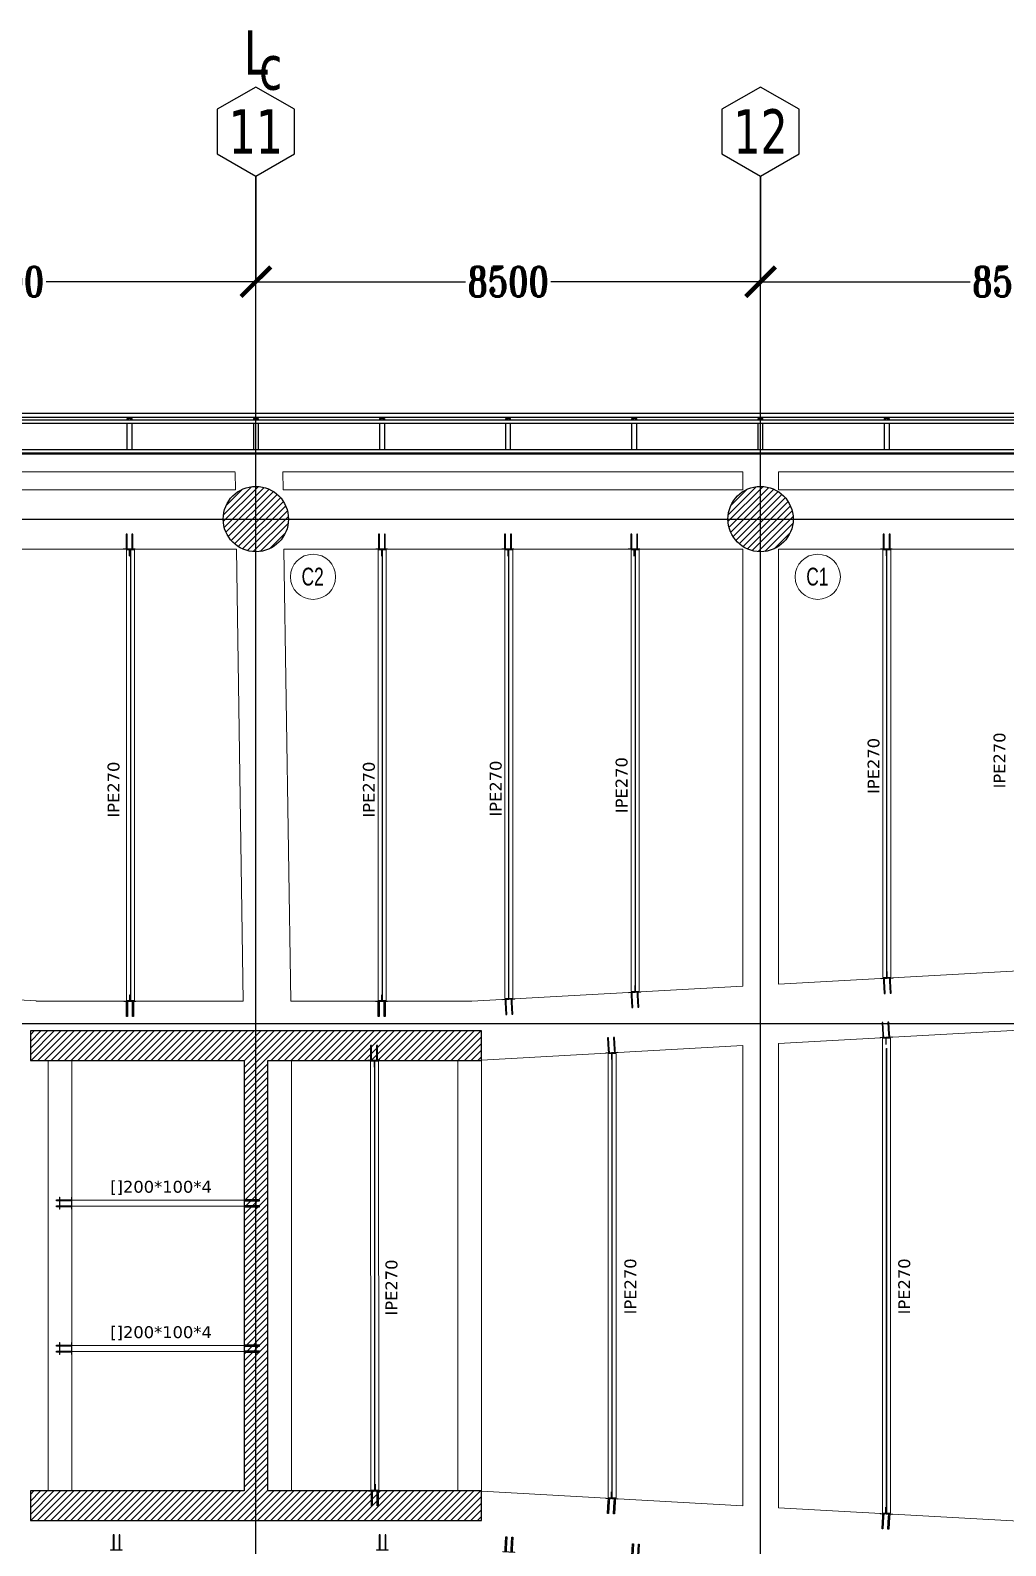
# Model space of a CAD drawing. Header units: millimetres. Extents: x -1682 to 79514, y -21906 to 33736.
# Drawn here: x 35118 to 51544, y 8200 to 33736 of the extents above; entities that cross this region are included whole.
import ezdxf
from ezdxf.enums import TextEntityAlignment as Align

# ---------------------------------------------------------------- set-up
doc = ezdxf.new("R2010")
doc.units = ezdxf.units.MM
doc.header["$LTSCALE"] = 0.9
for name, color, linetype, lineweight in [('0-3', 250, 'Continuous', 5), ('A_ALMA', 8, 'Continuous', 5), ('E_COLUMNAS-4', 1, 'Continuous', 25), ('E_TEXTO', 3, 'Continuous', 9), ('E_VIGAS', 8, 'Continuous', 9), ('E_VIGAS-1', 5, 'Continuous', 25), ('E_VIGAS-2', 10, 'Continuous', 25), ('HCB-PLATINA', 4, 'Continuous', 15), ('VIGAS_HCB', 4, 'Continuous', 15)]:
    doc.layers.add(name, color=color, linetype=linetype, lineweight=lineweight)
for name, color, linetype in [('COTAS', 8, 'Continuous'), ('HCB-ACH_PANT', 253, 'Continuous'), ('HCB-ANCLAJE', 5, 'Continuous'), ('HCB-EJES', 1, 'Continuous'), ('HCB-ROTULOS', 2, 'Continuous'), ('HCB_PANTALLAS', 6, 'Continuous')]:
    doc.layers.add(name, color=color, linetype=linetype)
doc.styles.add('Arial Narrow', font='', dxfattribs={"width": 0.85, "height": 0.3})
doc.styles.add('ROMANT', font='romant.shx', dxfattribs={"width": 0.8})
doc.styles.add('VERDANA', font='verdana.ttf')
doc.styles.get('Arial Narrow').set_extended_font_data('Arial Narrow')
doc.dimstyles.new('1.125', dxfattribs={"dimscale": 0, "dimtxt": 500, "dimasz": 500, "dimexe": 4, "dimexo": 4, "dimgap": 15, "dimtad": 0, "dimdec": 0, "dimzin": 4, "dimdsep": 46, "dimtxsty": 'ROMANT', "dimblk": 'ARCHTICK', "dimcen": -10, "dimclrd": 256, "dimclrt": 3, "dimadec": 0, "dimazin": 0, "dimtfac": 1, "dimtdec": 0, "dimtix": 1, "dimtmove": 0, "dimatfit": 0, "dimldrblk": 'OBLIQUE', "dimfxl": 0.05, "dimtolj": 1, "dimtzin": 0, "dimarcsym": 0})

# ---------------------------------------------------------------- blocks, each defined once
blk = doc.blocks.new('EST_SFM_VIGA-METALICA-SECCION-C - EST_SFM_VIGA-METALICA-UPN160-1604346-PLANTA DE PISO 12 N_E_ _48_55m')
at = {"layer": 'E_VIGAS-1'}
for p, q in [((30.11, 0.018), (-30.277, 0.018)), ((-30.272, -0.047), (30.104, -0.047))]:
    blk.add_line(p, q, dxfattribs=at)
blk = doc.blocks.new('EST_SFM_VIGA-METALICA-SECCION-C - EST_SFM_VIGA-METALICA-UPN100-1526554-PLANTA DE PISO 12 N_E_ _48_55m')
at = {"layer": 'E_VIGAS-2'}
for p, q in [((34.942, 0.018), (-34.929, 0.018)), ((-34.929, -0.032), (34.942, -0.032))]:
    blk.add_line(p, q, dxfattribs=at)
blk = doc.blocks.new('EST_SFM_VIGA-METALICA-SECCION-C - EST_SFM_VIGA-METALICA-UPN100-1526616-PLANTA DE PISO 12 N_E_ _48_55m')
at = {"layer": 'E_VIGAS-2'}
for p, q in [((34.044, 0.032), (-34.827, 0.032)), ((-34.827, -0.018), (34.044, -0.018))]:
    blk.add_line(p, q, dxfattribs=at)
blk = doc.blocks.new('DCTIB_CNI_EST_MOD-1A-FAC_0001_rvt-2-PLANTA DE PISO 12 N_E_ _48_55m')
at = {"layer": 'E_VIGAS-1'}
for p, q in [((-42.328, 167.859), (-42.3, 167.859)), ((-42.328, 167.858), (-42.328, 167.859)), ((-42.246, 167.858), (-42.328, 167.858)), ((-42.328, 167.83), (-42.328, 167.858)), ((-42.328, 167.33), (-42.328, 167.778)), ((-42.29, 167.864), (-42.29, 167.878)), ((-42.29, 167.859), (-42.29, 167.864)), ((-42.285, 167.878), (-42.285, 167.864)), ((-42.285, 167.864), (-42.285, 167.859)), ((-42.274, 167.859), (-42.246, 167.859)), ((-42.246, 167.859), (-42.246, 167.858)), ((-42.246, 167.83), (-42.246, 167.858)), ((-42.246, 167.33), (-42.246, 167.778)), ((-40.203, 167.858), (-40.203, 167.859)), ((-40.203, 167.859), (-40.176, 167.859)), ((-40.121, 167.858), (-40.203, 167.858)), ((-40.203, 167.858), (-40.203, 167.83)), ((-40.203, 167.778), (-40.203, 167.33)), ((-40.165, 167.864), (-40.165, 167.878)), ((-40.165, 167.859), (-40.165, 167.864)), ((-40.16, 167.878), (-40.16, 167.864)), ((-40.16, 167.864), (-40.16, 167.859)), ((-40.149, 167.859), (-40.121, 167.859)), ((-40.121, 167.859), (-40.121, 167.858)), ((-40.121, 167.858), (-40.121, 167.83)), ((-40.121, 167.778), (-40.121, 167.33)), ((-38.078, 167.858), (-38.078, 167.859)), ((-38.078, 167.859), (-38.05, 167.859)), ((-37.996, 167.858), (-38.078, 167.858)), ((-38.078, 167.858), (-38.078, 167.83)), ((-38.078, 167.78), (-38.078, 167.33)), ((-38.04, 167.864), (-38.04, 167.878)), ((-38.04, 167.859), (-38.04, 167.864)), ((-38.035, 167.878), (-38.035, 167.864)), ((-38.035, 167.864), (-38.035, 167.859)), ((-38.024, 167.859), (-37.996, 167.859)), ((-37.996, 167.859), (-37.996, 167.858)), ((-37.996, 167.858), (-37.996, 167.83)), ((-37.996, 167.778), (-37.996, 167.33)), ((-35.953, 167.859), (-35.925, 167.859)), ((-35.953, 167.858), (-35.953, 167.859)), ((-35.871, 167.858), (-35.953, 167.858)), ((-35.953, 167.83), (-35.953, 167.858)), ((-35.953, 167.33), (-35.953, 167.778)), ((-35.915, 167.864), (-35.915, 167.878)), ((-35.915, 167.859), (-35.915, 167.864)), ((-35.91, 167.878), (-35.91, 167.864)), ((-35.91, 167.864), (-35.91, 167.859)), ((-35.899, 167.859), (-35.871, 167.859)), ((-35.871, 167.859), (-35.871, 167.858)), ((-35.871, 167.83), (-35.871, 167.858)), ((-35.871, 167.33), (-35.871, 167.778)), ((-33.828, 167.859), (-33.8, 167.859)), ((-33.828, 167.858), (-33.828, 167.859)), ((-33.746, 167.858), (-33.828, 167.858)), ((-33.828, 167.83), (-33.828, 167.858)), ((-33.828, 167.33), (-33.828, 167.778)), ((-33.79, 167.864), (-33.79, 167.878)), ((-33.79, 167.859), (-33.79, 167.864)), ((-33.785, 167.878), (-33.785, 167.864)), ((-33.785, 167.864), (-33.785, 167.859)), ((-33.774, 167.859), (-33.746, 167.859)), ((-33.746, 167.859), (-33.746, 167.858)), ((-33.746, 167.83), (-33.746, 167.858)), ((-33.746, 167.33), (-33.746, 167.778)), ((-31.703, 167.859), (-31.675, 167.859)), ((-31.703, 167.858), (-31.703, 167.859)), ((-31.621, 167.858), (-31.703, 167.858)), ((-31.703, 167.83), (-31.703, 167.858)), ((-31.703, 167.33), (-31.703, 167.778)), ((-31.664, 167.864), (-31.664, 167.878)), ((-31.664, 167.859), (-31.664, 167.864)), ((-31.659, 167.878), (-31.659, 167.864)), ((-31.659, 167.864), (-31.659, 167.859)), ((-31.649, 167.859), (-31.621, 167.859)), ((-31.621, 167.859), (-31.621, 167.858)), ((-31.621, 167.83), (-31.621, 167.858)), ((-31.621, 167.33), (-31.621, 167.778)), ((-29.578, 167.858), (-29.578, 167.859)), ((-29.578, 167.859), (-29.55, 167.859)), ((-29.496, 167.858), (-29.578, 167.858)), ((-29.578, 167.858), (-29.578, 167.83)), ((-29.578, 167.778), (-29.578, 167.33)), ((-29.54, 167.864), (-29.54, 167.878)), ((-29.54, 167.859), (-29.54, 167.864)), ((-29.535, 167.878), (-29.535, 167.864)), ((-29.535, 167.864), (-29.535, 167.859)), ((-29.524, 167.859), (-29.496, 167.859)), ((-29.496, 167.859), (-29.496, 167.858)), ((-29.496, 167.858), (-29.496, 167.83)), ((-29.496, 167.778), (-29.496, 167.33)), ((-42.328, 167.263), (-42.328, 167.28)), ((-42.246, 167.263), (-42.328, 167.263)), ((-42.246, 167.263), (-42.246, 167.28)), ((-40.203, 167.28), (-40.203, 167.263)), ((-40.121, 167.263), (-40.203, 167.263)), ((-40.121, 167.28), (-40.121, 167.263)), ((-38.078, 167.28), (-38.078, 167.262)), ((-37.996, 167.262), (-38.078, 167.262)), ((-37.996, 167.28), (-37.996, 167.262)), ((-35.953, 167.263), (-35.953, 167.28)), ((-35.871, 167.263), (-35.953, 167.263)), ((-35.871, 167.263), (-35.871, 167.28)), ((-33.828, 167.263), (-33.828, 167.28)), ((-33.746, 167.263), (-33.828, 167.263)), ((-33.746, 167.263), (-33.746, 167.28)), ((-31.703, 167.263), (-31.703, 167.28)), ((-31.621, 167.263), (-31.703, 167.263)), ((-31.621, 167.263), (-31.621, 167.28)), ((-29.578, 167.28), (-29.578, 167.263)), ((-29.496, 167.263), (-29.578, 167.263)), ((-29.496, 167.28), (-29.496, 167.263))]:
    blk.add_line(p, q, dxfattribs=at)
for points, knots in [([(-42.29, 167.864), (-42.29, 167.863), (-42.29, 167.862), (-42.292, 167.86), (-42.293, 167.86), (-42.295, 167.859), (-42.296, 167.859), (-42.297, 167.859), (-42.299, 167.859), (-42.3, 167.859)], [0, 0, 0, 0, 0.285714, 0.428571, 0.571429, 0.678571, 0.732143, 0.785714, 1, 1, 1, 1]), ([(-42.3, 167.859), (-42.299, 167.859), (-42.298, 167.859), (-42.295, 167.859), (-42.293, 167.86), (-42.291, 167.86), (-42.29, 167.862), (-42.29, 167.863), (-42.29, 167.864)], [0, 0, 0, 0, 0.142857, 0.285714, 0.428571, 0.571429, 0.785714, 1, 1, 1, 1]), ([(-42.285, 167.864), (-42.285, 167.863), (-42.284, 167.862), (-42.283, 167.86), (-42.281, 167.86), (-42.28, 167.859), (-42.279, 167.859), (-42.277, 167.859), (-42.275, 167.859), (-42.274, 167.859)], [0, 0, 0, 0, 0.285714, 0.428571, 0.571429, 0.678571, 0.732143, 0.785714, 1, 1, 1, 1]), ([(-42.274, 167.859), (-42.275, 167.859), (-42.276, 167.859), (-42.279, 167.859), (-42.281, 167.86), (-42.283, 167.86), (-42.284, 167.862), (-42.285, 167.863), (-42.285, 167.864)], [0, 0, 0, 0, 0.142857, 0.285714, 0.428571, 0.571429, 0.785714, 1, 1, 1, 1]), ([(-40.176, 167.859), (-40.175, 167.859), (-40.173, 167.859), (-40.171, 167.859), (-40.168, 167.86), (-40.167, 167.86), (-40.165, 167.862), (-40.165, 167.863), (-40.165, 167.864)], [0, 0, 0, 0, 0.142857, 0.285714, 0.428571, 0.571429, 0.785714, 1, 1, 1, 1]), ([(-40.165, 167.864), (-40.165, 167.863), (-40.165, 167.862), (-40.167, 167.86), (-40.168, 167.86), (-40.17, 167.859), (-40.171, 167.859), (-40.173, 167.859), (-40.174, 167.859), (-40.176, 167.859)], [0, 0, 0, 0, 0.285714, 0.428571, 0.571429, 0.678571, 0.732143, 0.785714, 1, 1, 1, 1]), ([(-40.149, 167.859), (-40.15, 167.859), (-40.152, 167.859), (-40.154, 167.859), (-40.156, 167.86), (-40.158, 167.86), (-40.16, 167.862), (-40.16, 167.863), (-40.16, 167.864)], [0, 0, 0, 0, 0.142857, 0.285714, 0.428571, 0.571429, 0.785714, 1, 1, 1, 1]), ([(-40.16, 167.864), (-40.16, 167.863), (-40.159, 167.862), (-40.158, 167.86), (-40.156, 167.86), (-40.155, 167.859), (-40.154, 167.859), (-40.152, 167.859), (-40.15, 167.859), (-40.149, 167.859)], [0, 0, 0, 0, 0.285714, 0.428571, 0.571429, 0.678571, 0.732143, 0.785714, 1, 1, 1, 1]), ([(-38.05, 167.859), (-38.049, 167.859), (-38.048, 167.859), (-38.045, 167.859), (-38.043, 167.86), (-38.041, 167.86), (-38.04, 167.862), (-38.04, 167.863), (-38.04, 167.864)], [0, 0, 0, 0, 0.142857, 0.285714, 0.428571, 0.571429, 0.785714, 1, 1, 1, 1]), ([(-38.04, 167.864), (-38.04, 167.863), (-38.04, 167.862), (-38.042, 167.86), (-38.043, 167.86), (-38.045, 167.859), (-38.046, 167.859), (-38.047, 167.859), (-38.049, 167.859), (-38.05, 167.859)], [0, 0, 0, 0, 0.285714, 0.428571, 0.571429, 0.678571, 0.732143, 0.785714, 1, 1, 1, 1]), ([(-38.024, 167.859), (-38.025, 167.859), (-38.026, 167.859), (-38.029, 167.859), (-38.031, 167.86), (-38.033, 167.86), (-38.034, 167.862), (-38.035, 167.863), (-38.035, 167.864)], [0, 0, 0, 0, 0.142857, 0.285714, 0.428571, 0.571429, 0.785714, 1, 1, 1, 1]), ([(-38.035, 167.864), (-38.035, 167.863), (-38.034, 167.862), (-38.033, 167.86), (-38.031, 167.86), (-38.03, 167.859), (-38.029, 167.859), (-38.027, 167.859), (-38.025, 167.859), (-38.024, 167.859)], [0, 0, 0, 0, 0.285714, 0.428571, 0.571429, 0.678571, 0.732143, 0.785714, 1, 1, 1, 1]), ([(-35.915, 167.864), (-35.915, 167.863), (-35.915, 167.862), (-35.917, 167.86), (-35.918, 167.86), (-35.92, 167.859), (-35.921, 167.859), (-35.922, 167.859), (-35.924, 167.859), (-35.925, 167.859)], [0, 0, 0, 0, 0.285714, 0.428571, 0.571429, 0.678571, 0.732143, 0.785714, 1, 1, 1, 1]), ([(-35.925, 167.859), (-35.924, 167.859), (-35.923, 167.859), (-35.92, 167.859), (-35.918, 167.86), (-35.916, 167.86), (-35.915, 167.862), (-35.915, 167.863), (-35.915, 167.864)], [0, 0, 0, 0, 0.142857, 0.285714, 0.428571, 0.571429, 0.785714, 1, 1, 1, 1]), ([(-35.91, 167.864), (-35.91, 167.863), (-35.909, 167.862), (-35.908, 167.86), (-35.906, 167.86), (-35.905, 167.859), (-35.904, 167.859), (-35.902, 167.859), (-35.9, 167.859), (-35.899, 167.859)], [0, 0, 0, 0, 0.285714, 0.428571, 0.571429, 0.678571, 0.732143, 0.785714, 1, 1, 1, 1]), ([(-35.899, 167.859), (-35.9, 167.859), (-35.901, 167.859), (-35.904, 167.859), (-35.906, 167.86), (-35.908, 167.86), (-35.909, 167.862), (-35.91, 167.863), (-35.91, 167.864)], [0, 0, 0, 0, 0.142857, 0.285714, 0.428571, 0.571429, 0.785714, 1, 1, 1, 1]), ([(-33.79, 167.864), (-33.79, 167.863), (-33.79, 167.862), (-33.792, 167.86), (-33.793, 167.86), (-33.795, 167.859), (-33.796, 167.859), (-33.797, 167.859), (-33.799, 167.859), (-33.8, 167.859)], [0, 0, 0, 0, 0.285714, 0.428571, 0.571429, 0.678571, 0.732143, 0.785714, 1, 1, 1, 1]), ([(-33.8, 167.859), (-33.799, 167.859), (-33.798, 167.859), (-33.795, 167.859), (-33.793, 167.86), (-33.791, 167.86), (-33.79, 167.862), (-33.79, 167.863), (-33.79, 167.864)], [0, 0, 0, 0, 0.142857, 0.285714, 0.428571, 0.571429, 0.785714, 1, 1, 1, 1]), ([(-33.785, 167.864), (-33.785, 167.863), (-33.784, 167.862), (-33.783, 167.86), (-33.781, 167.86), (-33.78, 167.859), (-33.779, 167.859), (-33.777, 167.859), (-33.775, 167.859), (-33.774, 167.859)], [0, 0, 0, 0, 0.285714, 0.428571, 0.571429, 0.678571, 0.732143, 0.785714, 1, 1, 1, 1]), ([(-33.774, 167.859), (-33.775, 167.859), (-33.776, 167.859), (-33.779, 167.859), (-33.781, 167.86), (-33.783, 167.86), (-33.784, 167.862), (-33.785, 167.863), (-33.785, 167.864)], [0, 0, 0, 0, 0.142857, 0.285714, 0.428571, 0.571429, 0.785714, 1, 1, 1, 1]), ([(-31.664, 167.864), (-31.664, 167.863), (-31.665, 167.862), (-31.666, 167.86), (-31.668, 167.86), (-31.669, 167.859), (-31.67, 167.859), (-31.672, 167.859), (-31.674, 167.859), (-31.675, 167.859)], [0, 0, 0, 0, 0.285714, 0.428571, 0.571429, 0.678571, 0.732143, 0.785714, 1, 1, 1, 1]), ([(-31.675, 167.859), (-31.674, 167.859), (-31.673, 167.859), (-31.67, 167.859), (-31.668, 167.86), (-31.666, 167.86), (-31.665, 167.862), (-31.664, 167.863), (-31.664, 167.864)], [0, 0, 0, 0, 0.142857, 0.285714, 0.428571, 0.571429, 0.785714, 1, 1, 1, 1]), ([(-31.659, 167.864), (-31.659, 167.863), (-31.659, 167.862), (-31.657, 167.86), (-31.656, 167.86), (-31.654, 167.859), (-31.653, 167.859), (-31.652, 167.859), (-31.65, 167.859), (-31.649, 167.859)], [0, 0, 0, 0, 0.285714, 0.428571, 0.571429, 0.678571, 0.732143, 0.785714, 1, 1, 1, 1]), ([(-31.649, 167.859), (-31.65, 167.859), (-31.651, 167.859), (-31.654, 167.859), (-31.656, 167.86), (-31.658, 167.86), (-31.659, 167.862), (-31.659, 167.863), (-31.659, 167.864)], [0, 0, 0, 0, 0.142857, 0.285714, 0.428571, 0.571429, 0.785714, 1, 1, 1, 1]), ([(-29.55, 167.859), (-29.549, 167.859), (-29.548, 167.859), (-29.545, 167.859), (-29.543, 167.86), (-29.541, 167.86), (-29.54, 167.862), (-29.54, 167.863), (-29.54, 167.864)], [0, 0, 0, 0, 0.142857, 0.285714, 0.428571, 0.571429, 0.785714, 1, 1, 1, 1]), ([(-29.54, 167.864), (-29.54, 167.863), (-29.54, 167.862), (-29.542, 167.86), (-29.543, 167.86), (-29.545, 167.859), (-29.546, 167.859), (-29.547, 167.859), (-29.549, 167.859), (-29.55, 167.859)], [0, 0, 0, 0, 0.285714, 0.428571, 0.571429, 0.678571, 0.732143, 0.785714, 1, 1, 1, 1]), ([(-29.524, 167.859), (-29.525, 167.859), (-29.526, 167.859), (-29.529, 167.859), (-29.531, 167.86), (-29.533, 167.86), (-29.534, 167.862), (-29.535, 167.863), (-29.535, 167.864)], [0, 0, 0, 0, 0.142857, 0.285714, 0.428571, 0.571429, 0.785714, 1, 1, 1, 1]), ([(-29.535, 167.864), (-29.535, 167.863), (-29.534, 167.862), (-29.533, 167.86), (-29.531, 167.86), (-29.53, 167.859), (-29.529, 167.859), (-29.527, 167.859), (-29.525, 167.859), (-29.524, 167.859)], [0, 0, 0, 0, 0.285714, 0.428571, 0.571429, 0.678571, 0.732143, 0.785714, 1, 1, 1, 1])]:
    blk.add_open_spline(points, degree=3, knots=knots, dxfattribs=at)
for name, p in [('EST_SFM_VIGA-METALICA-SECCION-C - EST_SFM_VIGA-METALICA-UPN160-1604346-PLANTA DE PISO 12 N_E_ _48_55m', (-40.081, 167.925)), ('EST_SFM_VIGA-METALICA-SECCION-C - EST_SFM_VIGA-METALICA-UPN100-1526554-PLANTA DE PISO 12 N_E_ _48_55m', (-40.169, 167.812)), ('EST_SFM_VIGA-METALICA-SECCION-C - EST_SFM_VIGA-METALICA-UPN100-1526616-PLANTA DE PISO 12 N_E_ _48_55m', (-39.77, 167.298))]:
    blk.add_blockref(name, p, dxfattribs=at)
blk = doc.blocks.new('CNI_TAG COLUMNAS CONCRETO MARCA - CNI_COLUMNA CONCRETO-582370-PLANTA DE PISO 12 N_E_ _48_55m')
at = {"layer": 'E_TEXTO'}
for start, end in [(360, 180), (180, 360)]:
    blk.add_arc((0.00026, -0.00015), 0.00254, start, end, dxfattribs=at)
blk = doc.blocks.new('_ArchTick')
at = {"color": 0, "linetype": 'ByBlock', "const_width": 0.15}
blk.add_lwpolyline([(-0.5, -0.5), (0.5, 0.5)], dxfattribs=at)
blk = doc.blocks.new('*D483')
at = {"layer": 'COTAS', "color": 0, "lineweight": -2, "transparency": 16777216}
for p, q in [((30416, 31277), (30416, 29496)), ((38916, 31277), (38916, 29496))]:
    blk.add_line(p, q, dxfattribs=at)
at = {"layer": 'COTAS', "lineweight": -2, "transparency": 16777216}
for p, q in [((30416, 29500), (33946, 29500)), ((38916, 29500), (35386, 29500))]:
    blk.add_line(p, q, dxfattribs=at)
at = {"layer": 'Defpoints', "color": 0, "transparency": 16777216}
for p in [(30416, 31281), (38916, 31281), (30416, 29500)]:
    blk.add_point(p, dxfattribs=at)
at = {"layer": 'COTAS', "lineweight": -2, "transparency": 16777216, "xscale": 500, "yscale": 500, "zscale": 500, "rotation": 180}
blk.add_blockref('_ArchTick', (30416, 29500), dxfattribs=at)
at = {"layer": 'COTAS', "lineweight": -2, "transparency": 16777216, "xscale": 500, "yscale": 500, "zscale": 500}
blk.add_blockref('_ArchTick', (38916, 29500), dxfattribs=at)
at = {"layer": 'COTAS', "color": 3, "transparency": 16777216, "insert": (34666, 29500), "char_height": 500, "attachment_point": 5, "style": 'ROMANT'}
blk.add_mtext('\\A1;8500', dxfattribs=at)
blk = doc.blocks.new('_Oblique')
at = {"color": 0, "linetype": 'ByBlock', "lineweight": -2}
blk.add_line((-0.5, -0.5), (0.5, 0.5), dxfattribs=at)
blk = doc.blocks.new('*D484')
at = {"layer": 'COTAS', "color": 0, "lineweight": -2, "transparency": 16777216}
for p, q in [((38916, 31277), (38916, 29496)), ((47416, 31277), (47416, 29496))]:
    blk.add_line(p, q, dxfattribs=at)
at = {"layer": 'COTAS', "lineweight": -2, "transparency": 16777216}
for p, q in [((38916, 29500), (42446, 29500)), ((47416, 29500), (43886, 29500))]:
    blk.add_line(p, q, dxfattribs=at)
at = {"layer": 'Defpoints', "color": 0, "transparency": 16777216}
for p in [(38916, 31281), (47416, 31281), (38916, 29500)]:
    blk.add_point(p, dxfattribs=at)
at = {"layer": 'COTAS', "lineweight": -2, "transparency": 16777216, "xscale": 500, "yscale": 500, "zscale": 500, "rotation": 180}
blk.add_blockref('_ArchTick', (38916, 29500), dxfattribs=at)
at = {"layer": 'COTAS', "lineweight": -2, "transparency": 16777216, "xscale": 500, "yscale": 500, "zscale": 500}
blk.add_blockref('_ArchTick', (47416, 29500), dxfattribs=at)
at = {"layer": 'COTAS', "color": 3, "transparency": 16777216, "insert": (43166, 29500), "char_height": 500, "attachment_point": 5, "style": 'ROMANT'}
blk.add_mtext('\\A1;8500', dxfattribs=at)
blk = doc.blocks.new('*D485')
at = {"layer": 'COTAS', "color": 0, "lineweight": -2, "transparency": 16777216}
for p, q in [((47416, 31277), (47416, 29496)), ((55916, 31277), (55916, 29496))]:
    blk.add_line(p, q, dxfattribs=at)
at = {"layer": 'COTAS', "lineweight": -2, "transparency": 16777216}
for p, q in [((47416, 29500), (50946, 29500)), ((55916, 29500), (52386, 29500))]:
    blk.add_line(p, q, dxfattribs=at)
at = {"layer": 'Defpoints', "color": 0, "transparency": 16777216}
for p in [(47416, 31281), (55916, 31281), (47416, 29500)]:
    blk.add_point(p, dxfattribs=at)
at = {"layer": 'COTAS', "lineweight": -2, "transparency": 16777216, "xscale": 500, "yscale": 500, "zscale": 500, "rotation": 180}
blk.add_blockref('_ArchTick', (47416, 29500), dxfattribs=at)
at = {"layer": 'COTAS', "lineweight": -2, "transparency": 16777216, "xscale": 500, "yscale": 500, "zscale": 500}
blk.add_blockref('_ArchTick', (55916, 29500), dxfattribs=at)
at = {"layer": 'COTAS', "color": 3, "transparency": 16777216, "insert": (51666, 29500), "char_height": 500, "attachment_point": 5, "style": 'ROMANT'}
blk.add_mtext('\\A1;8500', dxfattribs=at)
blk = doc.blocks.new('CX-CONC')
at = {"layer": 'HCB-ANCLAJE'}
for points in [[(-50, -8), (-46, -6), (-42, -8), (-40, -8), (-38, -14), (-38, -52), (-38, -256), (-54, -256), (-54, -52), (-54, -14), (-52, -8)], [(50, -8), (54, -6), (58, -8), (60, -8), (62, -14), (62, -52), (62, -256), (46, -256), (46, -52), (46, -14), (48, -8)]]:
    blk.add_lwpolyline(points, close=True, dxfattribs=at)
at = {"layer": 'HCB-PLATINA'}
blk.add_lwpolyline([(-100, -6), (100, -6), (100, 0), (-100, 0)], close=True, dxfattribs=at)

msp = doc.modelspace()

# ---------------------------------------------------------------- hatches: boundary and pattern name
at = {"layer": 'HCB-ACH_PANT'}
h = msp.add_hatch(dxfattribs=at)
h.set_pattern_fill('ANSI31', color=256, scale=25)
h.set_pattern_definition([(45, (26269.764, -3e-10), (-56.1266, 56.1266), [])])
edge = h.paths.add_edge_path()
edge.add_arc((38916, 25500), 550, 0, 360)
h = msp.add_hatch(dxfattribs=at)
h.set_pattern_fill('ANSI31', color=256, scale=25)
h.set_pattern_definition([(45, (34769.764, -3e-10), (-56.1266, 56.1266), [])])
edge = h.paths.add_edge_path()
edge.add_arc((47416, 25500), 550, 0, 360)
h = msp.add_hatch(dxfattribs=at)
h.set_pattern_fill('ANSI31', color=256, scale=25)
h.set_pattern_definition([(45, (-16260.55, -55448.78), (-56.1266, 56.1266), [])])
h.paths.add_polyline_path([(39119.1, 16375.2), (42719.1, 16375.2), (42719.1, 16875.2), (35119.1, 16875.2), (35119.1, 16375.2), (38719.1, 16375.2), (38719.1, 9125.2), (35119.1, 9125.2), (35119.1, 8625.2), (42719.1, 8625.2), (42719.1, 9125.2), (39119.1, 9125.2)])

# ---------------------------------------------------------------- linework, layer by layer
for points in [[(36787.7, 24880.1), (36787.7, 24990.1), (36781.7, 24990.1), (36781.7, 24880.1)], [(41037.7, 24880.1), (41037.7, 24990.1), (41031.7, 24990.1), (41031.7, 24880.1)], [(43166.1, 24880), (43166.1, 24990), (43160.1, 24990), (43160.1, 24880)], [(45287.7, 24880.1), (45287.7, 24990.1), (45281.7, 24990.1), (45281.7, 24880.1)], [(49538.7, 24880.1), (49538.7, 24990.1), (49532.7, 24990.1), (49532.7, 24880.1)], [(45296.6, 17638.4), (45296.6, 17528.4), (45302.6, 17528.4), (45302.6, 17638.4)], [(49544.4, 17874.8), (49544.4, 17764.8), (49550.4, 17764.8), (49550.4, 17874.8)], [(36802.6, 17485.2), (36802.6, 17375.2), (36796.6, 17375.2), (36796.6, 17485.2)], [(41042.6, 17485.1), (41042.6, 17375.1), (41036.6, 17375.1), (41036.6, 17485.1)], [(43172.7, 17519.8), (43172.7, 17409.8), (43178.7, 17409.8), (43178.7, 17519.8)], [(49533.7, 16652.1), (49533.7, 16762.1), (49527.7, 16762.1), (49527.7, 16652.1)], [(40912.6, 16265.2), (40912.6, 16375.2), (40906.6, 16375.2), (40906.6, 16265.2)], [(44912.7, 16394.6), (44912.7, 16504.6), (44906.7, 16504.6), (44906.7, 16394.6)], [(40925.2, 9235.2), (40925.2, 9125.2), (40919.2, 9125.2), (40919.2, 9235.2)], [(44912.7, 9107.8), (44912.7, 8997.8), (44906.7, 8997.8), (44906.7, 9107.8)], [(49533.7, 8849.4), (49533.7, 8739.4), (49527.7, 8739.4), (49527.7, 8849.4)]]:
    msp.add_lwpolyline(points, close=True)
at = {"layer": 'A_ALMA'}
for p, q in [((36802.6, 17385.2), (36802.6, 24980)), ((36809.2, 17385.2), (36809.2, 24980)), ((41042.6, 17385.2), (41042.6, 24980)), ((41049.2, 17385.2), (41049.2, 24980)), ((43172.6, 17419.9), (43172.6, 24980)), ((43179.2, 17419.9), (43179.2, 24980)), ((45302.6, 17540.4), (45302.6, 24980)), ((45309.2, 17538.4), (45309.2, 24980)), ((49538.7, 17774.3), (49538.7, 24980)), ((49544.2, 17774.3), (49544.2, 24980)), ((51380.3, 16865.1), (51380.3, 16865.2)), ((51386.9, 16865.5), (51386.9, 16865.5)), ((40912.5, 9125.2), (40912.5, 16375.2)), ((40919.1, 16375.2), (40919.1, 16375.2)), ((40919.1, 9125.2), (40919.1, 16365.2)), ((44912.7, 16505), (44912.7, 16505)), ((44912.7, 9007.8), (44912.7, 16494.6)), ((44919.3, 16505.3), (44919.3, 16505.4)), ((44919.3, 9007.8), (44919.3, 16494.6)), ((49533.6, 8849.4), (49533.6, 16580.8)), ((49540.2, 8739), (49540.2, 16581.2)), ((51380.3, 8636.1), (51380.3, 8636.2)), ((51386.9, 8635.7), (51386.9, 8635.8))]:
    msp.add_line(p, q, dxfattribs=at)
at = {"layer": 'E_COLUMNAS-4', "color": 6}
for centre in [(38916, 25500), (47416, 25500)]:
    msp.add_circle(centre, 550, dxfattribs=at)
at = {"layer": 'E_VIGAS', "color": 30, "true_color": 0xf26722}
for p, q in [((38573.7, 25990), (38569.2, 26285.9)), ((39516.1, 16375.2), (39516.1, 9125.2)), ((42715.9, 16300.1), (42715.9, 10440.3))]:
    msp.add_line(p, q, dxfattribs=at)
at = {"layer": 'E_VIGAS'}
for points in [[(11017, 26595.9), (11017, -1095.9), (66817.2, -1095.8), (66817.1, 26595.9)], [(39373.9, 25990), (39369.3, 26295.9), (47117, 26295.9), (47117, 25990)], [(47717, 25990), (47717, 26295.9), (55462.2, 26295.9), (55470.9, 25990)], [(30717, 24990), (30717, 17631.7), (35215.2, 17382.7), (35214.8, 17375.2), (38704.6, 17375.2), (38589, 24990)], [(39389.1, 24990), (39504.7, 17375.2), (42554.2, 17375.2), (47117, 17629.3), (47117, 24990)], [(47717, 24990), (47717, 17662.7), (55695.8, 18107), (55499.4, 24990)]]:
    msp.add_lwpolyline(points, close=True, dxfattribs=at)
for points in [[(38569.2, 26295.9), (30717, 26295.9), (30717, 25990), (38573.7, 25990)], [(55717, 17106.6), (47717, 16661.1), (47717, 8840.8), (55717, 8393.9), (55717, 17106.6)], [(42717.2, 9120.2), (47117, 8874.4), (47117, 16627.7), (42717.2, 16382.7)], [(35817.2, 9125.2), (35417.2, 9125.2), (35417.2, 16375.2), (35817.2, 16375.2), (35817.2, 9125.2)], [(42715.9, 9125.2), (42315.9, 9125.2), (42315.9, 16375.2), (42715.9, 16375.2), (42715.9, 9125.2)]]:
    msp.add_lwpolyline(points, dxfattribs=at)
at = {"layer": 'HCB-EJES'}
for p, q in [((38916, -5780.2), (38916, 31280.5)), ((47416, -5780.2), (47416, 31280.5)), ((-182.3, 25500), (78014.3, 25500)), ((-182.3, 17000), (78014.3, 17000))]:
    msp.add_line(p, q, dxfattribs=at)
at = {"layer": 'HCB-ROTULOS'}
for points in [[(38266.4, 31655.5), (38916, 31280.5), (39565.5, 31655.5), (39565.5, 32405.5), (38916, 32780.5), (38266.4, 32405.5)], [(46766.4, 31655.5), (47416, 31280.5), (48065.5, 31655.5), (48065.5, 32405.5), (47416, 32780.5), (46766.4, 32405.5)]]:
    msp.add_lwpolyline(points, close=True, dxfattribs=at)
at = {"layer": 'HCB_PANTALLAS'}
msp.add_lwpolyline([(39119.1, 16375.2), (42719.1, 16375.2), (42719.1, 16875.2), (35119.1, 16875.2), (35119.1, 16375.2), (38719.1, 16375.2), (38719.1, 9125.2), (35119.1, 9125.2), (35119.1, 8625.2), (42719.1, 8625.2), (42719.1, 9125.2), (39119.1, 9125.2)], close=True, dxfattribs=at)
at = {"layer": 'VIGAS_HCB'}
for points in [[(36738.4, 24980), (36873.4, 24980), (36873.4, 17385.2), (36738.4, 17385.2)], [(40978.4, 24980), (41113.4, 24980), (41113.4, 17385.2), (40978.4, 17385.2)], [(43108.4, 24980), (43243.4, 24980), (43243.4, 17419.8), (43108.4, 17419.8)], [(45238.4, 24980), (45373.4, 24980), (45373.4, 17538.4), (45238.4, 17538.4)], [(49473.4, 24980), (49608.4, 24980), (49608.4, 17774.8), (49473.4, 17774.8)], [(49469.5, 16752.1), (49604.4, 16752.1), (49605.5, 8749.4), (49470.5, 8749.4)], [(40848.5, 16365.2), (40983.5, 16365.2), (40986.6, 9135.2), (40851.6, 9135.2)], [(44848.3, 16494.6), (44983.3, 16494.6), (44983.5, 9007.8), (44848.5, 9007.8)], [(35610.1, 14072.8), (35610.1, 13872.8), (35616.1, 13872.8), (35616.1, 14072.8)], [(38916.1, 14082.8), (38916.1, 13882.8), (38922.1, 13882.8), (38922.1, 14082.8)], [(38916.1, 13922.8), (35828.8, 13922.8), (35616.1, 13922.8), (35616.1, 14022.8), (38916.1, 14022.8)], [(35610.1, 11622.8), (35610.1, 11422.8), (35616.1, 11422.8), (35616.1, 11622.8)], [(38916.1, 11472.8), (35828.8, 11472.8), (35616.1, 11472.8), (35616.1, 11572.8), (38916.1, 11572.8)], [(38916.1, 11632.8), (38916.1, 11432.8), (38922.1, 11432.8), (38922.1, 11632.8)]]:
    msp.add_lwpolyline(points, close=True, dxfattribs=at)

# ---------------------------------------------------------------- block references
at = {"xscale": -1}
for p, rotation in [((36784.4, 24990.1), 180), ((41034.4, 24990.1), 180), ((43159.4, 24990.1), 180), ((45284.4, 24990.1), 180), ((49534.3, 24990.1), 180), ((49547.7, 17764.7), 3.168251183173191), ((43176, 17409.6), 3.168251183173191), ((45297.8, 17528.3), 3.168251183173191), ((49530.3, 16762.3), 183.1682511831732), ((40903, 16375.2), 180), ((44909, 16504.8), 183.1682511831732), ((38719.1, 13972.8), 90), ((38719.1, 11522.8), 90), ((36565.9, 8125.2), 180), ((41045.9, 8125.2), 180)]:
    msp.add_blockref('CX-CONC', p, dxfattribs=dict(at, rotation=rotation))
for p in [(36793, 17375.2), (41033, 17375.1), (40915.9, 9125.2)]:
    msp.add_blockref('CX-CONC', p)
for p, rotation in [((35816.2, 13972.8), 270), ((35817.2, 11522.8), 270), ((44909, 8997.7), 356.8317488168269), ((49530.3, 8739.3), 356.8317488168269), ((43176.2, 8092.9), 176.8317488168268), ((45306.2, 7973.9), 176.8317488168268)]:
    msp.add_blockref('CX-CONC', p, dxfattribs=dict(rotation=rotation))
at = {"layer": '0-3', "xscale": 999.9999999999933, "yscale": 999.9999999999933, "zscale": 999.9999999999933}
msp.add_blockref('DCTIB_CNI_EST_MOD-1A-FAC_0001_rvt-2-PLANTA DE PISO 12 N_E_ _48_55m', (79078.1, -140662.4), dxfattribs=at)
at = {"layer": 'E_TEXTO', "xscale": 149999.9999999989, "yscale": 149999.9999999989, "zscale": 149999.9999999989}
for p in [(39840.3, 24549), (48340.3, 24549)]:
    msp.add_blockref('CNI_TAG COLUMNAS CONCRETO MARCA - CNI_COLUMNA CONCRETO-582370-PLANTA DE PISO 12 N_E_ _48_55m', p, dxfattribs=at)

# ---------------------------------------------------------------- texts
at = {"layer": 'E_TEXTO', "style": 'VERDANA'}
for p in [(37319.7, 14148.6), (37319.7, 11698.6)]:
    msp.add_text('[]200*100*4', height=200, dxfattribs=at).set_placement(p, align=Align.CENTER)
at = {"layer": 'E_TEXTO', "char_height": 300, "width": 459.968, "attachment_point": 1, "style": 'Arial Narrow'}
for s, insert in [('C2', (39686.1, 24680.2)), ('C1', (48186.1, 24680.2))]:
    msp.add_mtext(s, dxfattribs=dict(at, insert=insert))
at = {"layer": 'E_TEXTO', "char_height": 200, "width": 1206.139, "attachment_point": 1, "rotation": 90, "style": 'VERDANA'}
for insert in [(49219.1, 20867.8), (51339.7, 20960.9), (44975.5, 20544.6), (36419.1, 20469.2), (40719, 20469.2), (42855.6, 20486.4), (41099.7, 12079.4), (45123.2, 12098.1), (49735.6, 12098.1)]:
    msp.add_mtext('IPE270', dxfattribs=dict(at, insert=insert))
at = {"layer": 'HCB-ROTULOS', "color": 4, "style": 'VERDANA', "width": 0.7}
for s, p in [('L', (38916, 33360.9)), ('c', (39166.3, 33110.7)), ('11', (38916, 32030.5)), ('12', (47416, 32030.5))]:
    msp.add_text(s, height=750, dxfattribs=at).set_placement(p, align=Align.MIDDLE_CENTER)

# ---------------------------------------------------------------- dimensions: what is measured, and where the dimension line sits
at = {"layer": 'COTAS'}
for base, p1, p2, picture, middle in [((30416, 29500.4), (38916, 31280.5), (30416, 31280.5), '*D483', (34666, 29500.4)), ((38916, 29500.4), (47416, 31280.5), (38916, 31280.5), '*D484', (43166, 29500.4)), ((47416, 29500.4), (55916, 31280.5), (47416, 31280.5), '*D485', (51666, 29500.4))]:
    dim = msp.add_linear_dim(base=base, p1=p1, p2=p2, dimstyle='1.125', override={"dimscale": 1}, dxfattribs=at)
    dim.commit()
    dim.dimension.update_dxf_attribs({"geometry": picture, "text_midpoint": middle})

doc.saveas('drawing.dxf')
